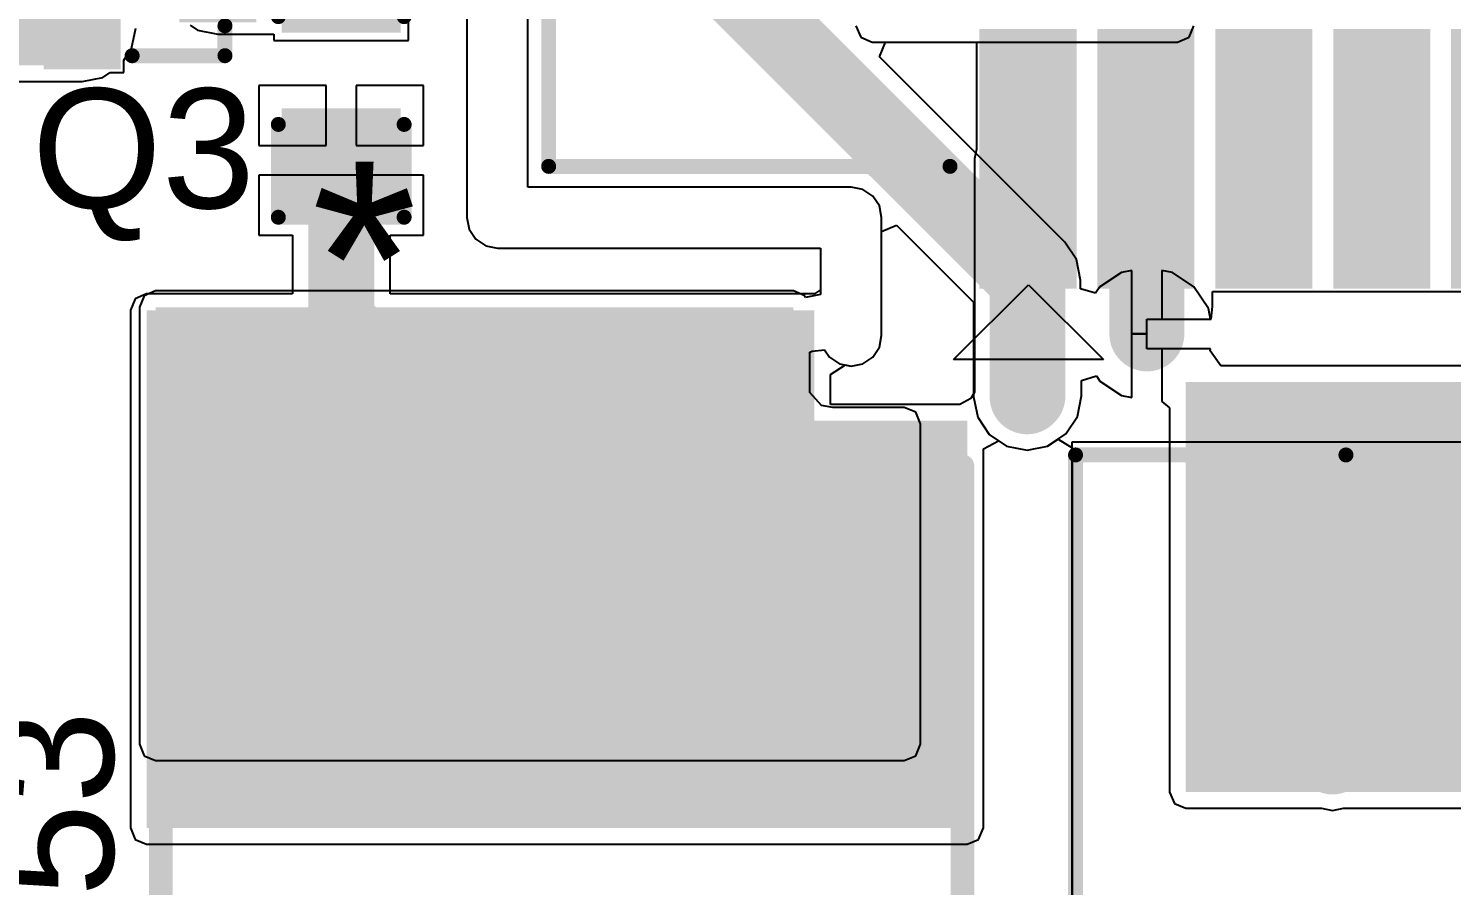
# Model space of a CAD drawing. Header units: millimetres. Extents: x -0.26 to 4.68, y -0.29 to 2.93.
# Drawn here: x 0.0386 to 0.5137, y 0.6578 to 0.9441 of the extents above; entities that cross this region are included whole.
import ezdxf

# ---------------------------------------------------------------- set-up
doc = ezdxf.new("R2010")
doc.units = ezdxf.units.MM
doc.header["$MEASUREMENT"] = 0
for name, color, linetype in [('BottomLayer', 5, 'Continuous'), ('BottomSolder', 6, 'Continuous'), ('TopLayer', 1, 'Continuous'), ('TopOverlay', 2, 'Continuous'), ('TopPaste', 8, 'Continuous'), ('TopSolder', 216, 'Continuous'), ('ViaHoleLayer', 16, 'Continuous')]:
    doc.layers.add(name, color=color, linetype=linetype)
doc.styles.add('Arial', font='arial.ttf', dxfattribs={"height": 0.2})

# ---------------------------------------------------------------- blocks, each defined once
blk = doc.blocks.new('25SVPF47M_5')
at = {"layer": 'TopLayer'}
for points in [[(-0.04134, -0.0315), (-0.17913, -0.0315), (-0.17913, 0.0315), (-0.04134, 0.0315)], [(0.17913, -0.0315), (0.04134, -0.0315), (0.04134, 0.0315), (0.17913, 0.0315)]]:
    blk.add_hatch(color=1, dxfattribs=at).paths.add_polyline_path(points)
at = {"layer": 'TopPaste'}
for points in [[(-0.04134, -0.0315), (-0.17913, -0.0315), (-0.17913, 0.0315), (-0.04134, 0.0315)], [(0.17913, -0.0315), (0.04134, -0.0315), (0.04134, 0.0315), (0.17913, 0.0315)]]:
    blk.add_hatch(color=8, dxfattribs=at).paths.add_polyline_path(points)
at = {"layer": 'TopSolder'}
for points in [[(-0.03734, -0.0355), (-0.18313, -0.0355), (-0.18313, 0.0355), (-0.03734, 0.0355)], [(0.18313, -0.0355), (0.03734, -0.0355), (0.03734, 0.0355), (0.18313, 0.0355)]]:
    blk.add_hatch(color=216, dxfattribs=at).paths.add_polyline_path(points)
at = {"layer": 'TopOverlay'}
for points, const_width in [([(-0.09449, 0.13386), (-0.13386, 0.09449)], 0.00787), ([(-0.09449, 0.13386), (0.13386, 0.13386)], 0.00787), ([(0.13386, 0.13386), (0.13386, 0.04626)], 0.00787), ([(-0.13386, 0.09449), (-0.13386, 0.04626)], 0.00787), ([(-0.153, 0.064), (-0.153, 0.043)], 0.005), ([(-0.162, 0.053), (-0.144, 0.053)], 0.005), ([(-0.13386, -0.04626), (-0.13386, -0.09449)], 0.00787), ([(0.13386, -0.04626), (0.13386, -0.13386)], 0.00787), ([(-0.13386, -0.09449), (-0.09449, -0.13386)], 0.00787), ([(-0.09449, -0.13386), (0.13386, -0.13386)], 0.00787)]:
    blk.add_lwpolyline(points, dxfattribs=dict(at, const_width=const_width))
for points, const_width in [([(-0.09646, 0.13386, 1), (-0.09252, 0.13386, 1)], 0.00394), ([(-0.09646, 0.13386, 1), (-0.09252, 0.13386, 1)], 0.00394), ([(0.13189, 0.13386, 1), (0.13583, 0.13386, 1)], 0.00394), ([(0.13189, 0.13386, 1), (0.13583, 0.13386, 1)], 0.00394), ([(-0.13583, 0.09449, 1), (-0.13189, 0.09449, 1)], 0.00394), ([(-0.13583, 0.09449, 1), (-0.13189, 0.09449, 1)], 0.00394), ([(-0.15425, 0.064, 1), (-0.15175, 0.064, 1)], 0.0025), ([(-0.16325, 0.053, 1), (-0.16075, 0.053, 1)], 0.0025), ([(-0.14525, 0.053, 1), (-0.14275, 0.053, 1)], 0.0025), ([(-0.13583, 0.04626, 1), (-0.13189, 0.04626, 1)], 0.00394), ([(0.13189, 0.04626, 1), (0.13583, 0.04626, 1)], 0.00394), ([(-0.15425, 0.043, 1), (-0.15175, 0.043, 1)], 0.0025), ([(-0.13583, -0.04626, 1), (-0.13189, -0.04626, 1)], 0.00394), ([(0.13189, -0.04626, 1), (0.13583, -0.04626, 1)], 0.00394), ([(-0.13583, -0.09449, 1), (-0.13189, -0.09449, 1)], 0.00394), ([(-0.13583, -0.09449, 1), (-0.13189, -0.09449, 1)], 0.00394), ([(-0.09646, -0.13386, 1), (-0.09252, -0.13386, 1)], 0.00394), ([(-0.09646, -0.13386, 1), (-0.09252, -0.13386, 1)], 0.00394), ([(0.13189, -0.13386, 1), (0.13583, -0.13386, 1)], 0.00394), ([(0.13189, -0.13386, 1), (0.13583, -0.13386, 1)], 0.00394)]:
    blk.add_lwpolyline(points, format="xyb", close=True, dxfattribs=dict(at, const_width=const_width))
blk = doc.blocks.new('SIM7000A_6')
at = {"layer": 'TopLayer'}
for points in [[(-0.51181, 0.32717), (-0.43307, 0.32717), (-0.43307, 0.30276), (-0.51181, 0.30276)], [(-0.51181, 0.2878), (-0.43307, 0.2878), (-0.43307, 0.26339), (-0.51181, 0.26339)], [(-0.51181, 0.24843), (-0.43307, 0.24843), (-0.43307, 0.22402), (-0.51181, 0.22402)], [(-0.51181, 0.20906), (-0.43307, 0.20906), (-0.43307, 0.18465), (-0.51181, 0.18465)]]:
    blk.add_hatch(color=1, dxfattribs=at).paths.add_polyline_path(points)
at = {"layer": 'TopPaste'}
for points in [[(-0.51181, 0.32717), (-0.43307, 0.32717), (-0.43307, 0.30276), (-0.51181, 0.30276)], [(-0.51181, 0.2878), (-0.43307, 0.2878), (-0.43307, 0.26339), (-0.51181, 0.26339)], [(-0.51181, 0.24843), (-0.43307, 0.24843), (-0.43307, 0.22402), (-0.51181, 0.22402)], [(-0.51181, 0.20906), (-0.43307, 0.20906), (-0.43307, 0.18465), (-0.51181, 0.18465)]]:
    blk.add_hatch(color=8, dxfattribs=at).paths.add_polyline_path(points)
at = {"layer": 'TopSolder'}
for points in [[(-0.51581, 0.33117), (-0.42907, 0.33117), (-0.42907, 0.29876), (-0.51581, 0.29876)], [(-0.51581, 0.2918), (-0.42907, 0.2918), (-0.42907, 0.25939), (-0.51581, 0.25939)], [(-0.51581, 0.25243), (-0.42907, 0.25243), (-0.42907, 0.22002), (-0.51581, 0.22002)], [(-0.51581, 0.21306), (-0.42907, 0.21306), (-0.42907, 0.18065), (-0.51581, 0.18065)], [(-0.51581, 0.17369), (-0.42907, 0.17369), (-0.42907, 0.14128), (-0.51581, 0.14128)]]:
    blk.add_hatch(color=216, dxfattribs=at).paths.add_polyline_path(points)
at = {"layer": 'TopOverlay'}
for p, q in [((-0.53954, 0.33978), (-0.51454, 0.31478)), ((-0.53954, 0.28978), (-0.53954, 0.33978)), ((-0.51454, 0.31478), (-0.53954, 0.28978))]:
    blk.add_line(p, q, dxfattribs=at)
at = {"layer": 'TopOverlay', "const_width": 0.005}
for points in [[(-0.475, 0.475), (-0.342, 0.475)], [(-0.475, 0.475), (-0.475, 0.341)]]:
    blk.add_lwpolyline(points, dxfattribs=at)
at = {"layer": 'TopOverlay', "const_width": 0.0025}
for points in [[(-0.47625, 0.475, 1), (-0.47375, 0.475, 1)], [(-0.47625, 0.475, 1), (-0.47375, 0.475, 1)], [(-0.47625, 0.341, 1), (-0.47375, 0.341, 1)]]:
    blk.add_lwpolyline(points, format="xyb", close=True, dxfattribs=at)
blk = doc.blocks.new('SOT_723_84')
at = {"layer": 'TopLayer'}
for points in [[(-0.00984, 0.0315), (0.00984, 0.0315), (0.00984, 0.01378), (-0.00984, 0.01378)], [(-0.02559, -0.01378), (-0.00591, -0.01378), (-0.00591, -0.0315), (-0.02559, -0.0315)], [(0.00591, -0.01378), (0.02559, -0.01378), (0.02559, -0.0315), (0.00591, -0.0315)]]:
    blk.add_hatch(color=1, dxfattribs=at).paths.add_polyline_path(points)
at = {"layer": 'TopPaste'}
for points in [[(-0.00984, 0.0315), (0.00984, 0.0315), (0.00984, 0.01378), (-0.00984, 0.01378)], [(-0.02559, -0.01378), (-0.00591, -0.01378), (-0.00591, -0.0315), (-0.02559, -0.0315)], [(0.00591, -0.01378), (0.02559, -0.01378), (0.02559, -0.0315), (0.00591, -0.0315)]]:
    blk.add_hatch(color=8, dxfattribs=at).paths.add_polyline_path(points)
at = {"layer": 'TopSolder'}
for points in [[(-0.01384, 0.0355), (0.01384, 0.0355), (0.01384, 0.00978), (-0.01384, 0.00978)], [(-0.02959, -0.00978), (-0.00191, -0.00978), (-0.00191, -0.0355), (-0.02959, -0.0355)], [(0.00191, -0.00978), (0.02959, -0.00978), (0.02959, -0.0355), (0.00191, -0.0355)]]:
    blk.add_hatch(color=216, dxfattribs=at).paths.add_polyline_path(points)
at = {"layer": 'TopOverlay', "const_width": 0.005}
for points in [[(-0.015, 0.025), (-0.025, 0.025)], [(-0.025, -0.006), (-0.025, 0.025)], [(-0.015, 0.025), (-0.025, 0.025)], [(-0.025, -0.006), (-0.025, 0.025)], [(0.025, 0.025), (0.015, 0.025)], [(0.025, -0.006), (0.025, 0.025)], [(-0.032, -0.021), (-0.037, -0.016)], [(-0.037, -0.026), (-0.037, -0.016)], [(0.001, -0.016), (-0.001, -0.016)], [(-0.037, -0.026), (-0.032, -0.021)]]:
    blk.add_lwpolyline(points, dxfattribs=at)
at = {"layer": 'TopOverlay', "const_width": 0.0025}
for points in [[(-0.02625, 0.025, 1), (-0.02375, 0.025, 1)], [(-0.02625, 0.025, 1), (-0.02375, 0.025, 1)], [(-0.02625, 0.025, 1), (-0.02375, 0.025, 1)], [(-0.02625, 0.025, 1), (-0.02375, 0.025, 1)], [(-0.01625, 0.025, 1), (-0.01375, 0.025, 1)], [(-0.01625, 0.025, 1), (-0.01375, 0.025, 1)], [(0.01375, 0.025, 1), (0.01625, 0.025, 1)], [(0.02375, 0.025, 1), (0.02625, 0.025, 1)], [(0.02375, 0.025, 1), (0.02625, 0.025, 1)], [(-0.02625, -0.006, 1), (-0.02375, -0.006, 1)], [(-0.02625, -0.006, 1), (-0.02375, -0.006, 1)], [(0.02375, -0.006, 1), (0.02625, -0.006, 1)], [(-0.03825, -0.016, 1), (-0.03575, -0.016, 1)], [(-0.03825, -0.016, 1), (-0.03575, -0.016, 1)], [(-0.00225, -0.016, 1), (0.00025, -0.016, 1)], [(-0.00025, -0.016, 1), (0.00225, -0.016, 1)], [(-0.03325, -0.021, 1), (-0.03075, -0.021, 1)], [(-0.03325, -0.021, 1), (-0.03075, -0.021, 1)], [(-0.03825, -0.026, 1), (-0.03575, -0.026, 1)], [(-0.03825, -0.026, 1), (-0.03575, -0.026, 1)]]:
    blk.add_lwpolyline(points, format="xyb", close=True, dxfattribs=at)
blk = doc.blocks.new('SMRH74_220MT_101')
at = {"layer": 'TopLayer'}
for points in [[(-0.16535, 0.04921), (-0.08661, 0.04921), (-0.08661, -0.04921), (-0.16535, -0.04921)], [(0.08661, 0.04921), (0.16535, 0.04921), (0.16535, -0.04921), (0.08661, -0.04921)]]:
    blk.add_hatch(color=1, dxfattribs=at).paths.add_polyline_path(points)
at = {"layer": 'TopPaste'}
for points in [[(-0.16535, 0.04921), (-0.08661, 0.04921), (-0.08661, -0.04921), (-0.16535, -0.04921)], [(0.08661, 0.04921), (0.16535, 0.04921), (0.16535, -0.04921), (0.08661, -0.04921)]]:
    blk.add_hatch(color=8, dxfattribs=at).paths.add_polyline_path(points)
at = {"layer": 'TopSolder'}
for points in [[(-0.16935, 0.05321), (-0.08261, 0.05321), (-0.08261, -0.05321), (-0.16935, -0.05321)], [(0.08261, 0.05321), (0.16935, 0.05321), (0.16935, -0.05321), (0.08261, -0.05321)]]:
    blk.add_hatch(color=216, dxfattribs=at).paths.add_polyline_path(points)
at = {"layer": 'TopOverlay', "const_width": 0.005}
for points in [[(-0.14764, 0.05736), (-0.14764, 0.14764)], [(0.14764, 0.14764), (-0.14764, 0.14764)], [(0.14764, 0.05736), (0.14764, 0.14764)], [(-0.14764, -0.14764), (-0.14764, -0.05736)], [(0.14764, -0.14764), (0.14764, -0.05736)], [(0.14764, -0.14764), (-0.14764, -0.14764)]]:
    blk.add_lwpolyline(points, dxfattribs=at)
at = {"layer": 'TopOverlay', "const_width": 0.0025}
for points in [[(-0.14889, 0.14764, 1), (-0.14639, 0.14764, 1)], [(-0.14889, 0.14764, 1), (-0.14639, 0.14764, 1)], [(0.14639, 0.14764, 1), (0.14889, 0.14764, 1)], [(0.14639, 0.14764, 1), (0.14889, 0.14764, 1)], [(-0.14889, 0.05736, 1), (-0.14639, 0.05736, 1)], [(0.14639, 0.05736, 1), (0.14889, 0.05736, 1)], [(-0.14889, -0.05736, 1), (-0.14639, -0.05736, 1)], [(0.14639, -0.05736, 1), (0.14889, -0.05736, 1)], [(-0.14889, -0.14764, 1), (-0.14639, -0.14764, 1)], [(-0.14889, -0.14764, 1), (-0.14639, -0.14764, 1)], [(0.14639, -0.14764, 1), (0.14889, -0.14764, 1)], [(0.14639, -0.14764, 1), (0.14889, -0.14764, 1)]]:
    blk.add_lwpolyline(points, format="xyb", close=True, dxfattribs=at)
blk = doc.blocks.new('C___0603_161')
at = {"layer": 'TopLayer'}
for points in [[(-0.015, 0.0175), (-0.015, -0.0175), (-0.045, -0.0175), (-0.045, 0.0175)], [(0.045, 0.0175), (0.045, -0.0175), (0.015, -0.0175), (0.015, 0.0175)]]:
    blk.add_hatch(color=1, dxfattribs=at).paths.add_polyline_path(points)
at = {"layer": 'TopPaste'}
for points in [[(-0.015, 0.0175), (-0.015, -0.0175), (-0.045, -0.0175), (-0.045, 0.0175)], [(0.045, 0.0175), (0.045, -0.0175), (0.015, -0.0175), (0.015, 0.0175)]]:
    blk.add_hatch(color=8, dxfattribs=at).paths.add_polyline_path(points)
at = {"layer": 'TopSolder'}
for points in [[(-0.01264, 0.01986), (-0.01264, -0.01986), (-0.04736, -0.01986), (-0.04736, 0.01986)], [(0.04736, 0.01986), (0.04736, -0.01986), (0.01264, -0.01986), (0.01264, 0.01986)]]:
    blk.add_hatch(color=216, dxfattribs=at).paths.add_polyline_path(points)
at = {"layer": 'TopOverlay', "const_width": 0.005}
for points in [[(-0.049, 0.021), (-0.049, -0.021)], [(-0.049, 0.021), (-0.018, 0.021)], [(0.018, 0.021), (0.049, 0.021)], [(0.049, 0.021), (0.049, -0.021)], [(-0.049, -0.021), (-0.018, -0.021)], [(0.018, -0.021), (0.049, -0.021)]]:
    blk.add_lwpolyline(points, dxfattribs=at)
at = {"layer": 'TopOverlay', "const_width": 0.0025}
for points in [[(-0.05025, 0.021, 1), (-0.04775, 0.021, 1)], [(-0.05025, 0.021, 1), (-0.04775, 0.021, 1)], [(-0.01925, 0.021, 1), (-0.01675, 0.021, 1)], [(0.01675, 0.021, 1), (0.01925, 0.021, 1)], [(0.04775, 0.021, 1), (0.05025, 0.021, 1)], [(0.04775, 0.021, 1), (0.05025, 0.021, 1)], [(-0.05025, -0.021, 1), (-0.04775, -0.021, 1)], [(-0.05025, -0.021, 1), (-0.04775, -0.021, 1)], [(-0.01925, -0.021, 1), (-0.01675, -0.021, 1)], [(0.01675, -0.021, 1), (0.01925, -0.021, 1)], [(0.04775, -0.021, 1), (0.05025, -0.021, 1)], [(0.04775, -0.021, 1), (0.05025, -0.021, 1)]]:
    blk.add_lwpolyline(points, format="xyb", close=True, dxfattribs=at)

msp = doc.modelspace()

# ---------------------------------------------------------------- hatches: boundary and pattern name
at = {"layer": 'BottomLayer'}
for points in [[(0.081, 0.70495), (0.294, 0.70495), (0.294, 0.85095), (0.081, 0.85095)], [(0.425, 0.689), (0.81047, 0.689), (0.81047, 0.826), (0.425, 0.826)], [(0.29, 0.70495), (0.331, 0.70495), (0.331, 0.812), (0.29, 0.812)]]:
    msp.add_hatch(color=5, dxfattribs=at).paths.add_polyline_path(points)
h = msp.add_hatch(color=5, dxfattribs=at)
edge = h.paths.add_edge_path()
edge.add_arc((0.412, 0.842), 0.01181, 0, 360)
h = msp.add_hatch(color=5, dxfattribs=at)
edge = h.paths.add_edge_path()
edge.add_arc((0.12935, 0.82917), 0.01181, 0, 360)
h = msp.add_hatch(color=5, dxfattribs=at)
edge = h.paths.add_edge_path()
edge.add_arc((0.16235, 0.82917), 0.01181, 0, 360)
h = msp.add_hatch(color=5, dxfattribs=at)
edge = h.paths.add_edge_path()
edge.add_arc((0.27082, 0.82917), 0.01181, 0, 360)
h = msp.add_hatch(color=5, dxfattribs=at)
edge = h.paths.add_edge_path()
edge.add_arc((0.372, 0.821), 0.01181, 0, 360)
h = msp.add_hatch(color=5, dxfattribs=at)
edge = h.paths.add_edge_path()
edge.add_arc((0.441, 0.813), 0.01181, 0, 360)
h = msp.add_hatch(color=5, dxfattribs=at)
edge = h.paths.add_edge_path()
edge.add_arc((0.474, 0.812), 0.01181, 0, 360)
h = msp.add_hatch(color=5, dxfattribs=at)
edge = h.paths.add_edge_path()
edge.add_arc((0.12935, 0.79592), 0.01181, 0, 360)
h = msp.add_hatch(color=5, dxfattribs=at)
edge = h.paths.add_edge_path()
edge.add_arc((0.16235, 0.79592), 0.01181, 0, 360)
h = msp.add_hatch(color=5, dxfattribs=at)
edge = h.paths.add_edge_path()
edge.add_arc((0.27082, 0.79592), 0.01181, 0, 360)
h = msp.add_hatch(color=5, dxfattribs=at)
edge = h.paths.add_edge_path()
edge.add_arc((0.30335, 0.79592), 0.01181, 0, 360)
h = msp.add_hatch(color=5, dxfattribs=at)
edge = h.paths.add_edge_path()
edge.add_arc((0.441, 0.785), 0.01181, 0, 360)
h = msp.add_hatch(color=5, dxfattribs=at)
edge = h.paths.add_edge_path()
edge.add_arc((0.474, 0.784), 0.01181, 0, 360)
h = msp.add_hatch(color=5, dxfattribs=at)
edge = h.paths.add_edge_path()
edge.add_arc((0.12935, 0.76267), 0.01181, 0, 360)
h = msp.add_hatch(color=5, dxfattribs=at)
edge = h.paths.add_edge_path()
edge.add_arc((0.16235, 0.76267), 0.01181, 0, 360)
h = msp.add_hatch(color=5, dxfattribs=at)
edge = h.paths.add_edge_path()
edge.add_arc((0.27082, 0.76267), 0.01181, 0, 360)
h = msp.add_hatch(color=5, dxfattribs=at)
edge = h.paths.add_edge_path()
edge.add_arc((0.30335, 0.76267), 0.01181, 0, 360)
h = msp.add_hatch(color=5, dxfattribs=at)
edge = h.paths.add_edge_path()
edge.add_arc((0.441, 0.757), 0.01181, 0, 360)
h = msp.add_hatch(color=5, dxfattribs=at)
edge = h.paths.add_edge_path()
edge.add_arc((0.474, 0.756), 0.01181, 0, 360)
h = msp.add_hatch(color=5, dxfattribs=at)
edge = h.paths.add_edge_path()
edge.add_arc((0.12935, 0.72942), 0.01181, 0, 360)
h = msp.add_hatch(color=5, dxfattribs=at)
edge = h.paths.add_edge_path()
edge.add_arc((0.16235, 0.72942), 0.01181, 0, 360)
h = msp.add_hatch(color=5, dxfattribs=at)
edge = h.paths.add_edge_path()
edge.add_arc((0.27082, 0.72942), 0.01181, 0, 360)
h = msp.add_hatch(color=5, dxfattribs=at)
edge = h.paths.add_edge_path()
edge.add_arc((0.30335, 0.72942), 0.01181, 0, 360)
h = msp.add_hatch(color=5, dxfattribs=at)
edge = h.paths.add_edge_path()
edge.add_arc((0.441, 0.729), 0.01181, 0, 360)
h = msp.add_hatch(color=5, dxfattribs=at)
edge = h.paths.add_edge_path()
edge.add_arc((0.474, 0.728), 0.01181, 0, 360)
h = msp.add_hatch(color=5, dxfattribs=at)
edge = h.paths.add_edge_path()
edge.add_arc((0.441, 0.701), 0.01181, 0, 360)
h = msp.add_hatch(color=5, dxfattribs=at)
edge = h.paths.add_edge_path()
edge.add_arc((0.474, 0.7), 0.01181, 0, 360)
at = {"layer": 'BottomSolder'}
h = msp.add_hatch(color=6, dxfattribs=at)
edge = h.paths.add_edge_path()
edge.add_arc((0.412, 0.842), 0.00591, 0, 360)
h = msp.add_hatch(color=6, dxfattribs=at)
edge = h.paths.add_edge_path()
edge.add_arc((0.12935, 0.82917), 0.00591, 0, 360)
h = msp.add_hatch(color=6, dxfattribs=at)
edge = h.paths.add_edge_path()
edge.add_arc((0.16235, 0.82917), 0.00591, 0, 360)
h = msp.add_hatch(color=6, dxfattribs=at)
edge = h.paths.add_edge_path()
edge.add_arc((0.27082, 0.82917), 0.00591, 0, 360)
h = msp.add_hatch(color=6, dxfattribs=at)
edge = h.paths.add_edge_path()
edge.add_arc((0.372, 0.821), 0.00591, 0, 360)
h = msp.add_hatch(color=6, dxfattribs=at)
edge = h.paths.add_edge_path()
edge.add_arc((0.441, 0.813), 0.00591, 0, 360)
h = msp.add_hatch(color=6, dxfattribs=at)
edge = h.paths.add_edge_path()
edge.add_arc((0.474, 0.812), 0.00591, 0, 360)
h = msp.add_hatch(color=6, dxfattribs=at)
edge = h.paths.add_edge_path()
edge.add_arc((0.12935, 0.79592), 0.00591, 0, 360)
h = msp.add_hatch(color=6, dxfattribs=at)
edge = h.paths.add_edge_path()
edge.add_arc((0.16235, 0.79592), 0.00591, 0, 360)
h = msp.add_hatch(color=6, dxfattribs=at)
edge = h.paths.add_edge_path()
edge.add_arc((0.27082, 0.79592), 0.00591, 0, 360)
h = msp.add_hatch(color=6, dxfattribs=at)
edge = h.paths.add_edge_path()
edge.add_arc((0.30335, 0.79592), 0.00591, 0, 360)
h = msp.add_hatch(color=6, dxfattribs=at)
edge = h.paths.add_edge_path()
edge.add_arc((0.441, 0.785), 0.00591, 0, 360)
h = msp.add_hatch(color=6, dxfattribs=at)
edge = h.paths.add_edge_path()
edge.add_arc((0.474, 0.784), 0.00591, 0, 360)
h = msp.add_hatch(color=6, dxfattribs=at)
edge = h.paths.add_edge_path()
edge.add_arc((0.12935, 0.76267), 0.00591, 0, 360)
h = msp.add_hatch(color=6, dxfattribs=at)
edge = h.paths.add_edge_path()
edge.add_arc((0.16235, 0.76267), 0.00591, 0, 360)
h = msp.add_hatch(color=6, dxfattribs=at)
edge = h.paths.add_edge_path()
edge.add_arc((0.27082, 0.76267), 0.00591, 0, 360)
h = msp.add_hatch(color=6, dxfattribs=at)
edge = h.paths.add_edge_path()
edge.add_arc((0.30335, 0.76267), 0.00591, 0, 360)
h = msp.add_hatch(color=6, dxfattribs=at)
edge = h.paths.add_edge_path()
edge.add_arc((0.441, 0.757), 0.00591, 0, 360)
h = msp.add_hatch(color=6, dxfattribs=at)
edge = h.paths.add_edge_path()
edge.add_arc((0.474, 0.756), 0.00591, 0, 360)
h = msp.add_hatch(color=6, dxfattribs=at)
edge = h.paths.add_edge_path()
edge.add_arc((0.12935, 0.72942), 0.00591, 0, 360)
h = msp.add_hatch(color=6, dxfattribs=at)
edge = h.paths.add_edge_path()
edge.add_arc((0.16235, 0.72942), 0.00591, 0, 360)
h = msp.add_hatch(color=6, dxfattribs=at)
edge = h.paths.add_edge_path()
edge.add_arc((0.27082, 0.72942), 0.00591, 0, 360)
h = msp.add_hatch(color=6, dxfattribs=at)
edge = h.paths.add_edge_path()
edge.add_arc((0.30335, 0.72942), 0.00591, 0, 360)
h = msp.add_hatch(color=6, dxfattribs=at)
edge = h.paths.add_edge_path()
edge.add_arc((0.441, 0.729), 0.00591, 0, 360)
h = msp.add_hatch(color=6, dxfattribs=at)
edge = h.paths.add_edge_path()
edge.add_arc((0.474, 0.728), 0.00591, 0, 360)
h = msp.add_hatch(color=6, dxfattribs=at)
edge = h.paths.add_edge_path()
edge.add_arc((0.441, 0.701), 0.00591, 0, 360)
h = msp.add_hatch(color=6, dxfattribs=at)
edge = h.paths.add_edge_path()
edge.add_arc((0.474, 0.7), 0.00591, 0, 360)
at = {"layer": 'TopLayer'}
h = msp.add_hatch(color=1, dxfattribs=at)
edge = h.paths.add_edge_path()
edge.add_arc((0.412, 0.842), 0.01181, 0, 360)
for points in [[(0.078, 0.694), (0.301, 0.694), (0.301, 0.84995), (0.078, 0.84995)], [(0.425, 0.689), (0.798, 0.689), (0.798, 0.826), (0.425, 0.826)], [(0.276, 0.703), (0.352, 0.703), (0.352, 0.813), (0.276, 0.813)], [(0.078, 0.677), (0.352, 0.677), (0.352, 0.79), (0.078, 0.79)]]:
    msp.add_hatch(color=1, dxfattribs=at).paths.add_polyline_path(points)
h = msp.add_hatch(color=1, dxfattribs=at)
edge = h.paths.add_edge_path()
edge.add_arc((0.12935, 0.82917), 0.01181, 0, 360)
h = msp.add_hatch(color=1, dxfattribs=at)
edge = h.paths.add_edge_path()
edge.add_arc((0.16235, 0.82917), 0.01181, 0, 360)
h = msp.add_hatch(color=1, dxfattribs=at)
edge = h.paths.add_edge_path()
edge.add_arc((0.27082, 0.82917), 0.01181, 0, 360)
h = msp.add_hatch(color=1, dxfattribs=at)
edge = h.paths.add_edge_path()
edge.add_arc((0.372, 0.821), 0.01181, 0, 360)
h = msp.add_hatch(color=1, dxfattribs=at)
edge = h.paths.add_edge_path()
edge.add_arc((0.441, 0.813), 0.01181, 0, 360)
h = msp.add_hatch(color=1, dxfattribs=at)
edge = h.paths.add_edge_path()
edge.add_arc((0.474, 0.812), 0.01181, 0, 360)
h = msp.add_hatch(color=1, dxfattribs=at)
edge = h.paths.add_edge_path()
edge.add_arc((0.12935, 0.79592), 0.01181, 0, 360)
h = msp.add_hatch(color=1, dxfattribs=at)
edge = h.paths.add_edge_path()
edge.add_arc((0.16235, 0.79592), 0.01181, 0, 360)
h = msp.add_hatch(color=1, dxfattribs=at)
edge = h.paths.add_edge_path()
edge.add_arc((0.27082, 0.79592), 0.01181, 0, 360)
h = msp.add_hatch(color=1, dxfattribs=at)
edge = h.paths.add_edge_path()
edge.add_arc((0.30335, 0.79592), 0.01181, 0, 360)
h = msp.add_hatch(color=1, dxfattribs=at)
edge = h.paths.add_edge_path()
edge.add_arc((0.441, 0.785), 0.01181, 0, 360)
h = msp.add_hatch(color=1, dxfattribs=at)
edge = h.paths.add_edge_path()
edge.add_arc((0.474, 0.784), 0.01181, 0, 360)
h = msp.add_hatch(color=1, dxfattribs=at)
edge = h.paths.add_edge_path()
edge.add_arc((0.12935, 0.76267), 0.01181, 0, 360)
h = msp.add_hatch(color=1, dxfattribs=at)
edge = h.paths.add_edge_path()
edge.add_arc((0.16235, 0.76267), 0.01181, 0, 360)
h = msp.add_hatch(color=1, dxfattribs=at)
edge = h.paths.add_edge_path()
edge.add_arc((0.27082, 0.76267), 0.01181, 0, 360)
h = msp.add_hatch(color=1, dxfattribs=at)
edge = h.paths.add_edge_path()
edge.add_arc((0.30335, 0.76267), 0.01181, 0, 360)
h = msp.add_hatch(color=1, dxfattribs=at)
edge = h.paths.add_edge_path()
edge.add_arc((0.441, 0.757), 0.01181, 0, 360)
h = msp.add_hatch(color=1, dxfattribs=at)
edge = h.paths.add_edge_path()
edge.add_arc((0.474, 0.756), 0.01181, 0, 360)
h = msp.add_hatch(color=1, dxfattribs=at)
edge = h.paths.add_edge_path()
edge.add_arc((0.12935, 0.72942), 0.01181, 0, 360)
h = msp.add_hatch(color=1, dxfattribs=at)
edge = h.paths.add_edge_path()
edge.add_arc((0.16235, 0.72942), 0.01181, 0, 360)
h = msp.add_hatch(color=1, dxfattribs=at)
edge = h.paths.add_edge_path()
edge.add_arc((0.27082, 0.72942), 0.01181, 0, 360)
h = msp.add_hatch(color=1, dxfattribs=at)
edge = h.paths.add_edge_path()
edge.add_arc((0.30335, 0.72942), 0.01181, 0, 360)
h = msp.add_hatch(color=1, dxfattribs=at)
edge = h.paths.add_edge_path()
edge.add_arc((0.441, 0.729), 0.01181, 0, 360)
h = msp.add_hatch(color=1, dxfattribs=at)
edge = h.paths.add_edge_path()
edge.add_arc((0.474, 0.728), 0.01181, 0, 360)
h = msp.add_hatch(color=1, dxfattribs=at)
edge = h.paths.add_edge_path()
edge.add_arc((0.441, 0.701), 0.01181, 0, 360)
h = msp.add_hatch(color=1, dxfattribs=at)
edge = h.paths.add_edge_path()
edge.add_arc((0.474, 0.7), 0.01181, 0, 360)
at = {"layer": 'TopSolder'}
h = msp.add_hatch(color=216, dxfattribs=at)
edge = h.paths.add_edge_path()
edge.add_arc((0.412, 0.842), 0.00591, 0, 360)
h = msp.add_hatch(color=216, dxfattribs=at)
edge = h.paths.add_edge_path()
edge.add_arc((0.12935, 0.82917), 0.00591, 0, 360)
h = msp.add_hatch(color=216, dxfattribs=at)
edge = h.paths.add_edge_path()
edge.add_arc((0.16235, 0.82917), 0.00591, 0, 360)
h = msp.add_hatch(color=216, dxfattribs=at)
edge = h.paths.add_edge_path()
edge.add_arc((0.27082, 0.82917), 0.00591, 0, 360)
h = msp.add_hatch(color=216, dxfattribs=at)
edge = h.paths.add_edge_path()
edge.add_arc((0.372, 0.821), 0.00591, 0, 360)
h = msp.add_hatch(color=216, dxfattribs=at)
edge = h.paths.add_edge_path()
edge.add_arc((0.441, 0.813), 0.00591, 0, 360)
h = msp.add_hatch(color=216, dxfattribs=at)
edge = h.paths.add_edge_path()
edge.add_arc((0.474, 0.812), 0.00591, 0, 360)
h = msp.add_hatch(color=216, dxfattribs=at)
edge = h.paths.add_edge_path()
edge.add_arc((0.12935, 0.79592), 0.00591, 0, 360)
h = msp.add_hatch(color=216, dxfattribs=at)
edge = h.paths.add_edge_path()
edge.add_arc((0.16235, 0.79592), 0.00591, 0, 360)
h = msp.add_hatch(color=216, dxfattribs=at)
edge = h.paths.add_edge_path()
edge.add_arc((0.27082, 0.79592), 0.00591, 0, 360)
h = msp.add_hatch(color=216, dxfattribs=at)
edge = h.paths.add_edge_path()
edge.add_arc((0.30335, 0.79592), 0.00591, 0, 360)
h = msp.add_hatch(color=216, dxfattribs=at)
edge = h.paths.add_edge_path()
edge.add_arc((0.441, 0.785), 0.00591, 0, 360)
h = msp.add_hatch(color=216, dxfattribs=at)
edge = h.paths.add_edge_path()
edge.add_arc((0.474, 0.784), 0.00591, 0, 360)
h = msp.add_hatch(color=216, dxfattribs=at)
edge = h.paths.add_edge_path()
edge.add_arc((0.12935, 0.76267), 0.00591, 0, 360)
h = msp.add_hatch(color=216, dxfattribs=at)
edge = h.paths.add_edge_path()
edge.add_arc((0.16235, 0.76267), 0.00591, 0, 360)
h = msp.add_hatch(color=216, dxfattribs=at)
edge = h.paths.add_edge_path()
edge.add_arc((0.27082, 0.76267), 0.00591, 0, 360)
h = msp.add_hatch(color=216, dxfattribs=at)
edge = h.paths.add_edge_path()
edge.add_arc((0.30335, 0.76267), 0.00591, 0, 360)
h = msp.add_hatch(color=216, dxfattribs=at)
edge = h.paths.add_edge_path()
edge.add_arc((0.441, 0.757), 0.00591, 0, 360)
h = msp.add_hatch(color=216, dxfattribs=at)
edge = h.paths.add_edge_path()
edge.add_arc((0.474, 0.756), 0.00591, 0, 360)
h = msp.add_hatch(color=216, dxfattribs=at)
edge = h.paths.add_edge_path()
edge.add_arc((0.12935, 0.72942), 0.00591, 0, 360)
h = msp.add_hatch(color=216, dxfattribs=at)
edge = h.paths.add_edge_path()
edge.add_arc((0.16235, 0.72942), 0.00591, 0, 360)
h = msp.add_hatch(color=216, dxfattribs=at)
edge = h.paths.add_edge_path()
edge.add_arc((0.27082, 0.72942), 0.00591, 0, 360)
h = msp.add_hatch(color=216, dxfattribs=at)
edge = h.paths.add_edge_path()
edge.add_arc((0.30335, 0.72942), 0.00591, 0, 360)
h = msp.add_hatch(color=216, dxfattribs=at)
edge = h.paths.add_edge_path()
edge.add_arc((0.441, 0.729), 0.00591, 0, 360)
h = msp.add_hatch(color=216, dxfattribs=at)
edge = h.paths.add_edge_path()
edge.add_arc((0.474, 0.728), 0.00591, 0, 360)
h = msp.add_hatch(color=216, dxfattribs=at)
edge = h.paths.add_edge_path()
edge.add_arc((0.441, 0.701), 0.00591, 0, 360)
h = msp.add_hatch(color=216, dxfattribs=at)
edge = h.paths.add_edge_path()
edge.add_arc((0.474, 0.7), 0.00591, 0, 360)
at = {"layer": 'ViaHoleLayer'}
h = msp.add_hatch(color=16, dxfattribs=at)
edge = h.paths.add_edge_path()
edge.add_arc((0.412, 0.842), 0.00591, 0, 360)
h = msp.add_hatch(color=16, dxfattribs=at)
edge = h.paths.add_edge_path()
edge.add_arc((0.12935, 0.82917), 0.00591, 0, 360)
h = msp.add_hatch(color=16, dxfattribs=at)
edge = h.paths.add_edge_path()
edge.add_arc((0.16235, 0.82917), 0.00591, 0, 360)
h = msp.add_hatch(color=16, dxfattribs=at)
edge = h.paths.add_edge_path()
edge.add_arc((0.27082, 0.82917), 0.00591, 0, 360)
h = msp.add_hatch(color=16, dxfattribs=at)
edge = h.paths.add_edge_path()
edge.add_arc((0.372, 0.821), 0.00591, 0, 360)
h = msp.add_hatch(color=16, dxfattribs=at)
edge = h.paths.add_edge_path()
edge.add_arc((0.441, 0.813), 0.00591, 0, 360)
h = msp.add_hatch(color=16, dxfattribs=at)
edge = h.paths.add_edge_path()
edge.add_arc((0.474, 0.812), 0.00591, 0, 360)
h = msp.add_hatch(color=16, dxfattribs=at)
edge = h.paths.add_edge_path()
edge.add_arc((0.12935, 0.79592), 0.00591, 0, 360)
h = msp.add_hatch(color=16, dxfattribs=at)
edge = h.paths.add_edge_path()
edge.add_arc((0.16235, 0.79592), 0.00591, 0, 360)
h = msp.add_hatch(color=16, dxfattribs=at)
edge = h.paths.add_edge_path()
edge.add_arc((0.27082, 0.79592), 0.00591, 0, 360)
h = msp.add_hatch(color=16, dxfattribs=at)
edge = h.paths.add_edge_path()
edge.add_arc((0.30335, 0.79592), 0.00591, 0, 360)
h = msp.add_hatch(color=16, dxfattribs=at)
edge = h.paths.add_edge_path()
edge.add_arc((0.441, 0.785), 0.00591, 0, 360)
h = msp.add_hatch(color=16, dxfattribs=at)
edge = h.paths.add_edge_path()
edge.add_arc((0.474, 0.784), 0.00591, 0, 360)
h = msp.add_hatch(color=16, dxfattribs=at)
edge = h.paths.add_edge_path()
edge.add_arc((0.12935, 0.76267), 0.00591, 0, 360)
h = msp.add_hatch(color=16, dxfattribs=at)
edge = h.paths.add_edge_path()
edge.add_arc((0.16235, 0.76267), 0.00591, 0, 360)
h = msp.add_hatch(color=16, dxfattribs=at)
edge = h.paths.add_edge_path()
edge.add_arc((0.27082, 0.76267), 0.00591, 0, 360)
h = msp.add_hatch(color=16, dxfattribs=at)
edge = h.paths.add_edge_path()
edge.add_arc((0.30335, 0.76267), 0.00591, 0, 360)
h = msp.add_hatch(color=16, dxfattribs=at)
edge = h.paths.add_edge_path()
edge.add_arc((0.441, 0.757), 0.00591, 0, 360)
h = msp.add_hatch(color=16, dxfattribs=at)
edge = h.paths.add_edge_path()
edge.add_arc((0.474, 0.756), 0.00591, 0, 360)
h = msp.add_hatch(color=16, dxfattribs=at)
edge = h.paths.add_edge_path()
edge.add_arc((0.12935, 0.72942), 0.00591, 0, 360)
h = msp.add_hatch(color=16, dxfattribs=at)
edge = h.paths.add_edge_path()
edge.add_arc((0.16235, 0.72942), 0.00591, 0, 360)
h = msp.add_hatch(color=16, dxfattribs=at)
edge = h.paths.add_edge_path()
edge.add_arc((0.27082, 0.72942), 0.00591, 0, 360)
h = msp.add_hatch(color=16, dxfattribs=at)
edge = h.paths.add_edge_path()
edge.add_arc((0.30335, 0.72942), 0.00591, 0, 360)
h = msp.add_hatch(color=16, dxfattribs=at)
edge = h.paths.add_edge_path()
edge.add_arc((0.441, 0.729), 0.00591, 0, 360)
h = msp.add_hatch(color=16, dxfattribs=at)
edge = h.paths.add_edge_path()
edge.add_arc((0.474, 0.728), 0.00591, 0, 360)
h = msp.add_hatch(color=16, dxfattribs=at)
edge = h.paths.add_edge_path()
edge.add_arc((0.441, 0.701), 0.00591, 0, 360)
h = msp.add_hatch(color=16, dxfattribs=at)
edge = h.paths.add_edge_path()
edge.add_arc((0.474, 0.7), 0.00591, 0, 360)

# ---------------------------------------------------------------- linework, layer by layer
at = {"layer": 'BottomLayer'}
for p, q in [((0.18494, 0.98878), (0.18494, 0.88086)), ((0.42226, 0.93953), (0.42609, 0.94112)), ((0.42609, 0.94112), (0.42768, 0.94494)), ((0.3227, 0.93453), (0.32477, 0.93953)), ((0.32477, 0.93953), (0.42226, 0.93953)), ((0.38462, 0.87262), (0.3227, 0.93453)), ((0.18494, 0.88086), (0.18572, 0.87696)), ((0.18572, 0.87696), (0.18793, 0.87365)), ((0.32344, 0.87625), (0.32844, 0.87832)), ((0.32344, 0.84149), (0.32344, 0.87625)), ((0.32844, 0.87832), (0.35416, 0.85261)), ((0.18793, 0.87365), (0.19124, 0.87144)), ((0.19124, 0.87144), (0.19514, 0.87067)), ((0.19514, 0.87067), (0.30305, 0.87067)), ((0.30305, 0.87067), (0.30305, 0.85523)), ((0.38848, 0.86683), (0.38462, 0.87262)), ((0.38462, 0.87262), (0.38462, 0.87262)), ((0.38984, 0.86), (0.38848, 0.86683)), ((0.40349, 0.86255), (0.39628, 0.85772)), ((0.407, 0.86324), (0.40349, 0.86255)), ((0.407, 0.842), (0.407, 0.86324)), ((0.42051, 0.86255), (0.417, 0.86324)), ((0.417, 0.86324), (0.417, 0.847)), ((0.42772, 0.85772), (0.42051, 0.86255)), ((0.081, 0.85636), (0.07717, 0.85478)), ((0.294, 0.85636), (0.081, 0.85636)), ((0.29783, 0.85478), (0.294, 0.85636)), ((0.38984, 0.8571), (0.38984, 0.86)), ((0.39484, 0.85558), (0.38984, 0.8571)), ((0.39628, 0.85772), (0.39484, 0.85558)), ((0.43255, 0.85051), (0.42772, 0.85772)), ((0.07717, 0.85478), (0.07559, 0.85095)), ((0.07559, 0.85095), (0.07559, 0.70495)), ((0.29805, 0.85423), (0.29783, 0.85478)), ((0.30305, 0.85523), (0.29805, 0.85423)), ((0.35416, 0.85261), (0.35416, 0.821)), ((0.417, 0.847), (0.43324, 0.847)), ((0.43324, 0.847), (0.43255, 0.85051)), ((0.32267, 0.83759), (0.32344, 0.84149)), ((0.412, 0.842), (0.407, 0.842)), ((0.412, 0.837), (0.412, 0.842)), ((0.30027, 0.83622), (0.30441, 0.83672)), ((0.30441, 0.83672), (0.30604, 0.83428)), ((0.32046, 0.83428), (0.32267, 0.83759)), ((0.43324, 0.837), (0.412, 0.837)), ((0.43313, 0.83641), (0.43324, 0.837)), ((0.43671, 0.83141), (0.43313, 0.83641)), ((0.29941, 0.83588), (0.30027, 0.83622)), ((0.29941, 0.82247), (0.29941, 0.83588)), ((0.30604, 0.83428), (0.30935, 0.83207)), ((0.30935, 0.83207), (0.31325, 0.8313)), ((0.31325, 0.8313), (0.31715, 0.83207)), ((0.31715, 0.83207), (0.32046, 0.83428)), ((0.80784, 0.83141), (0.43671, 0.83141)), ((0.30335, 0.81816), (0.29941, 0.82247)), ((0.30711, 0.81741), (0.30335, 0.81816)), ((0.331, 0.81741), (0.30711, 0.81741)), ((0.33483, 0.81583), (0.331, 0.81741)), ((0.35416, 0.821), (0.35552, 0.81417)), ((0.33641, 0.812), (0.33483, 0.81583)), ((0.35552, 0.81417), (0.35938, 0.80838)), ((0.33641, 0.70495), (0.33641, 0.812)), ((0.35938, 0.80838), (0.36517, 0.80452)), ((0.36517, 0.80452), (0.372, 0.80316)), ((0.372, 0.80316), (0.37883, 0.80452)), ((0.37883, 0.80452), (0.38236, 0.80688)), ((0.38236, 0.80688), (0.387, 0.80396)), ((0.387, 0.502), (0.387, 0.806)), ((0.387, 0.806), (0.687, 0.806)), ((0.387, 0.80396), (0.387, 0.65241)), ((0.07559, 0.70495), (0.07717, 0.70112)), ((0.33483, 0.70112), (0.33641, 0.70495)), ((0.07717, 0.70112), (0.081, 0.69954)), ((0.081, 0.69954), (0.331, 0.69954)), ((0.331, 0.69954), (0.33483, 0.70112))]:
    msp.add_line(p, q, dxfattribs=at)
at = {"layer": 'BottomLayer', "const_width": 0.025}
for points in [[(0.208, 1.024), (0.372, 0.86)], [(0.372, 0.821), (0.372, 0.86)]]:
    msp.add_lwpolyline(points, dxfattribs=at)
at = {"layer": 'BottomLayer', "const_width": 0.0125}
for points in [[(0.36575, 0.86, 1), (0.37825, 0.86, 1)], [(0.36575, 0.86, 1), (0.37825, 0.86, 1)], [(0.36575, 0.821, 1), (0.37825, 0.821, 1)]]:
    msp.add_lwpolyline(points, format="xyb", close=True, dxfattribs=at)
at = {"layer": 'TopLayer'}
for p, q in [((0.20533, 0.89106), (0.20533, 0.99897)), ((0.18494, 0.98878), (0.18494, 0.88086)), ((0.1655, 0.94), (0.1655, 0.98)), ((0.07302, 0.93737), (0.07438, 0.9442)), ((0.09253, 0.94511), (0.09499, 0.94346)), ((0.09499, 0.94346), (0.10182, 0.94211)), ((0.10182, 0.94211), (0.10182, 0.94211)), ((0.10182, 0.94211), (0.1205, 0.94211)), ((0.1205, 0.94211), (0.1205, 0.94)), ((0.31485, 0.94494), (0.31644, 0.94112)), ((0.31644, 0.94112), (0.32026, 0.93953)), ((0.0704, 0.93344), (0.07302, 0.93737)), ((0.1205, 0.94), (0.1655, 0.94)), ((0.32026, 0.93953), (0.3551, 0.93953)), ((0.3551, 0.93953), (0.3551, 0.90375)), ((0.0704, 0.92936), (0.0704, 0.93344)), ((0.05654, 0.92636), (0.06337, 0.92772)), ((0.06337, 0.92772), (0.06583, 0.92936)), ((0.06583, 0.92936), (0.0704, 0.92936)), ((0.03268, 0.92636), (0.05654, 0.92636)), ((0.138, 0.925), (0.1155, 0.925)), ((0.1155, 0.925), (0.1155, 0.905)), ((0.138, 0.905), (0.138, 0.925)), ((0.1705, 0.925), (0.148, 0.925)), ((0.148, 0.925), (0.148, 0.905)), ((0.1705, 0.905), (0.1705, 0.925)), ((0.1155, 0.905), (0.138, 0.905)), ((0.148, 0.905), (0.1705, 0.905)), ((0.3551, 0.90375), (0.35446, 0.90055)), ((0.35446, 0.90055), (0.35446, 0.82252)), ((0.1705, 0.895), (0.1155, 0.895)), ((0.1155, 0.895), (0.1155, 0.875)), ((0.1705, 0.875), (0.1705, 0.895)), ((0.31325, 0.89106), (0.20533, 0.89106)), ((0.31715, 0.89028), (0.31325, 0.89106)), ((0.32046, 0.88807), (0.31715, 0.89028)), ((0.32267, 0.88476), (0.32046, 0.88807)), ((0.32344, 0.88086), (0.32267, 0.88476)), ((0.18494, 0.88086), (0.18572, 0.87696)), ((0.32344, 0.84149), (0.32344, 0.88086)), ((0.1155, 0.875), (0.12669, 0.875)), ((0.12669, 0.875), (0.12669, 0.85536)), ((0.15931, 0.85536), (0.15931, 0.875)), ((0.15931, 0.875), (0.1705, 0.875)), ((0.18572, 0.87696), (0.18793, 0.87365)), ((0.18793, 0.87365), (0.19124, 0.87144)), ((0.19124, 0.87144), (0.19514, 0.87067)), ((0.19514, 0.87067), (0.30305, 0.87067)), ((0.30305, 0.87067), (0.30305, 0.85673)), ((0.078, 0.85536), (0.07417, 0.85378)), ((0.12669, 0.85536), (0.078, 0.85536)), ((0.301, 0.85536), (0.15931, 0.85536)), ((0.30305, 0.85673), (0.301, 0.85536)), ((0.43388, 0.85118), (0.43388, 0.85618)), ((0.43388, 0.85618), (0.46821, 0.85618)), ((0.46821, 0.85618), (0.46825, 0.85618)), ((0.46825, 0.85618), (0.47321, 0.85618)), ((0.47321, 0.85618), (0.47325, 0.85618)), ((0.47325, 0.85618), (0.50758, 0.85618)), ((0.50758, 0.85618), (0.50762, 0.85618)), ((0.50762, 0.85618), (0.51258, 0.85618)), ((0.51258, 0.85618), (0.51262, 0.85618)), ((0.51262, 0.85618), (0.54695, 0.85618)), ((0.07417, 0.85378), (0.07259, 0.84995)), ((0.43348, 0.847), (0.43388, 0.85118)), ((0.43388, 0.85118), (0.43388, 0.85118)), ((0.43388, 0.85118), (0.43388, 0.85118)), ((0.07259, 0.84995), (0.07259, 0.79)), ((0.412, 0.842), (0.412, 0.847)), ((0.412, 0.847), (0.43348, 0.847)), ((0.32267, 0.83759), (0.32344, 0.84149)), ((0.407, 0.82076), (0.407, 0.842)), ((0.407, 0.842), (0.412, 0.842)), ((0.32046, 0.83428), (0.32267, 0.83759)), ((0.43324, 0.837), (0.417, 0.837)), ((0.417, 0.837), (0.417, 0.81945)), ((0.43313, 0.83641), (0.43324, 0.837)), ((0.43671, 0.83141), (0.43313, 0.83641)), ((0.30641, 0.82848), (0.31141, 0.83166)), ((0.31141, 0.83166), (0.31325, 0.8313)), ((0.31325, 0.8313), (0.31715, 0.83207)), ((0.31715, 0.83207), (0.32046, 0.83428)), ((0.30641, 0.81841), (0.30641, 0.82848)), ((0.39015, 0.82645), (0.39515, 0.82797)), ((0.39515, 0.82797), (0.39628, 0.82628)), ((0.798, 0.83141), (0.43671, 0.83141)), ((0.35446, 0.82252), (0.35324, 0.82048)), ((0.39015, 0.8213), (0.39015, 0.82645)), ((0.39628, 0.82628), (0.40349, 0.82145)), ((0.34957, 0.81841), (0.30641, 0.81841)), ((0.35324, 0.82048), (0.34957, 0.81841)), ((0.38879, 0.81447), (0.39015, 0.8213)), ((0.40349, 0.82145), (0.407, 0.82076)), ((0.417, 0.81945), (0.41959, 0.81733)), ((0.41959, 0.81733), (0.41959, 0.689)), ((0.38492, 0.80869), (0.38879, 0.81447)), ((0.37883, 0.80452), (0.38462, 0.80838)), ((0.38462, 0.80838), (0.38492, 0.80869)), ((0.38492, 0.80869), (0.38492, 0.80869)), ((0.35741, 0.80369), (0.36241, 0.80636)), ((0.35741, 0.79), (0.35741, 0.80369)), ((0.36241, 0.80636), (0.36517, 0.80452)), ((0.36517, 0.80452), (0.372, 0.80316)), ((0.372, 0.80316), (0.37883, 0.80452)), ((0.07259, 0.79), (0.07259, 0.694)), ((0.35741, 0.677), (0.35741, 0.79)), ((0.07259, 0.694), (0.07259, 0.677)), ((0.41959, 0.689), (0.42117, 0.68517)), ((0.42117, 0.68517), (0.425, 0.68359)), ((0.425, 0.68359), (0.47034, 0.68359)), ((0.47034, 0.68359), (0.474, 0.68286)), ((0.474, 0.68286), (0.47766, 0.68359)), ((0.47766, 0.68359), (0.59398, 0.68359)), ((0.07259, 0.677), (0.07417, 0.67317)), ((0.35583, 0.67317), (0.35741, 0.677)), ((0.07417, 0.67317), (0.078, 0.67159)), ((0.078, 0.67159), (0.352, 0.67159)), ((0.352, 0.67159), (0.35583, 0.67317))]:
    msp.add_line(p, q, dxfattribs=at)
for points, const_width in [([(-0.03957, 0.9442), (0.05654, 0.9442)], 0.025), ([(0.3723, 0.8213), (0.3723, 0.90055)], 0.025), ([(0.41167, 0.90055), (0.41197, 0.90025)], 0.025), ([(0.41197, 0.84203), (0.41197, 0.90025)], 0.025), ([(0.143, 0.847), (0.143, 0.9)], 0.022), ([(0.143, 0.847), (0.149, 0.841)], 0.022), ([(0.41197, 0.84203), (0.412, 0.842)], 0.025), ([(0.372, 0.821), (0.3723, 0.8213)], 0.025)]:
    msp.add_lwpolyline(points, dxfattribs=dict(at, const_width=const_width))
for points, const_width in [([(0.05029, 0.9442, 1), (0.06279, 0.9442, 1)], 0.0125), ([(0.36605, 0.90055, 1), (0.37855, 0.90055, 1)], 0.0125), ([(0.40542, 0.90055, 1), (0.41792, 0.90055, 1)], 0.0125), ([(0.40572, 0.90025, 1), (0.41822, 0.90025, 1)], 0.0125), ([(0.40572, 0.90025, 1), (0.41822, 0.90025, 1)], 0.0125), ([(0.1375, 0.9, 1), (0.1485, 0.9, 1)], 0.011), ([(0.1375, 0.847, 1), (0.1485, 0.847, 1)], 0.011), ([(0.1375, 0.847, 1), (0.1485, 0.847, 1)], 0.011), ([(0.1435, 0.841, 1), (0.1545, 0.841, 1)], 0.011), ([(0.40572, 0.84203, 1), (0.41822, 0.84203, 1)], 0.0125), ([(0.40572, 0.84203, 1), (0.41822, 0.84203, 1)], 0.0125), ([(0.40575, 0.842, 1), (0.41825, 0.842, 1)], 0.0125), ([(0.36575, 0.821, 1), (0.37825, 0.821, 1)], 0.0125), ([(0.36605, 0.8213, 1), (0.37855, 0.8213, 1)], 0.0125), ([(0.36605, 0.8213, 1), (0.37855, 0.8213, 1)], 0.0125)]:
    msp.add_lwpolyline(points, format="xyb", close=True, dxfattribs=dict(at, const_width=const_width))

# ---------------------------------------------------------------- block references
for name, p, rotation in [('SIM7000A_6', (0.68726, 1.37299), 90), ('SOT_723_84', (0.07918, 0.95995), 270), ('C___0603_161', (0.143, 0.93), 90), ('25SVPF47M_5', (0.21659, 0.66395), 90), ('SMRH74_220MT_101', (0.53582, 0.65395), 270)]:
    msp.add_blockref(name, p, dxfattribs=dict(rotation=rotation))

# ---------------------------------------------------------------- texts
at = {"layer": 'TopOverlay', "style": 'Arial'}
for s, height, p in [('Q3', 0.04, (0.03968, 0.88401)), ('*', 0.065, (0.133, 0.83456))]:
    msp.add_text(s, height=height, dxfattribs=at).set_placement(p)
msp.add_text('C53', height=0.04, rotation=90, dxfattribs=at).set_placement((0.06699, 0.61368))

doc.saveas('drawing.dxf')
